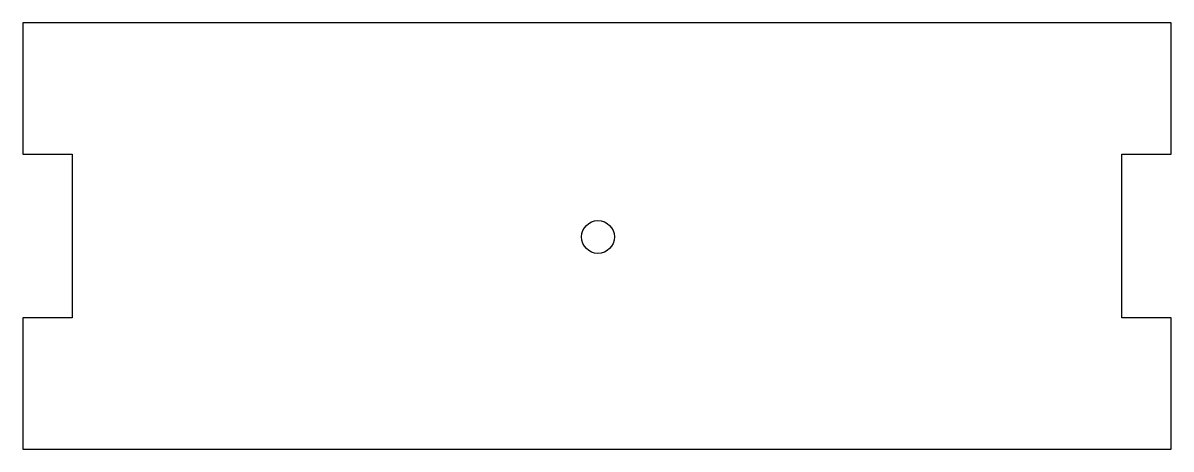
# Model space of a CAD drawing. Header units: millimetres. Extents: x -17.5 to 17.5, y -6.5 to 6.5.
import ezdxf

# ---------------------------------------------------------------- set-up
doc = ezdxf.new("R2010")
doc.units = ezdxf.units.MM

msp = doc.modelspace()

# ---------------------------------------------------------------- linework, layer by layer
for p, q in [((-17.5, 6.5), (-17.5, 2.5)), ((17.5, 6.5), (-17.5, 6.5)), ((17.5, 2.5), (17.5, 6.5)), ((-17.5, 2.5), (-16, 2.5)), ((-16, 2.5), (-16, -2.5)), ((16, -2.5), (16, 2.5)), ((16, 2.5), (17.5, 2.5)), ((-17.5, -2.5), (-17.5, -6.5)), ((-16, -2.5), (-17.5, -2.5)), ((17.5, -2.5), (16, -2.5)), ((17.5, -6.5), (17.5, -2.5)), ((-17.5, -6.5), (17.5, -6.5))]:
    msp.add_line(p, q)
msp.add_circle((0.02916, -0.02917), 0.5)

doc.saveas('drawing.dxf')
